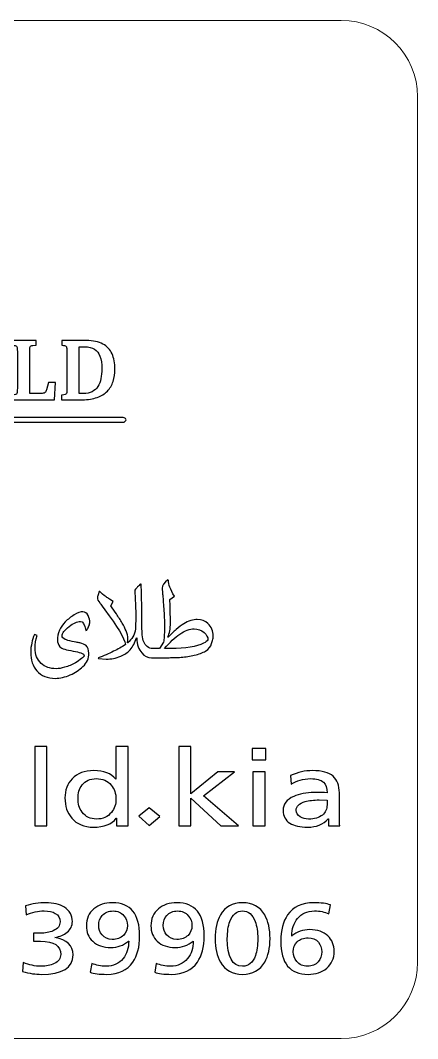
# Model space of a CAD drawing. Header units: millimetres. Extents: x -20.1 to 19.9, y -20.1 to 19.9.
# Drawn here: x 4.31 to 19.91, y -20.13 to 19.87 of the extents above; entities that cross this region are included whole.
import ezdxf

# ---------------------------------------------------------------- set-up
doc = ezdxf.new("R2010")
doc.units = ezdxf.units.MM
doc.header["$MEASUREMENT"] = 0
doc.layers.add('Layer 1', color=7, linetype='Continuous')

msp = doc.modelspace()

# ---------------------------------------------------------------- linework, layer by layer
at = {"layer": 'Layer 1', "color": 250, "lineweight": 18}
msp.add_open_spline([(-17.0908, 19.8714), (-17.0908, 19.8714), (16.9092, 19.8714), (16.9092, 19.8714), (18.5615, 19.8714), (19.9092, 18.5237), (19.9092, 16.8714), (19.9092, 16.8714), (19.9092, -17.1286), (19.9092, -17.1286), (19.9092, -18.7809), (18.5615, -20.1286), (16.9092, -20.1286), (16.9092, -20.1286), (-17.0908, -20.1286), (-17.0908, -20.1286), (-18.7431, -20.1286), (-20.0908, -18.7809), (-20.0908, -17.1286), (-20.0908, -17.1286), (-20.0908, 16.8714), (-20.0908, 16.8714), (-20.0908, 18.5237), (-18.7431, 19.8714), (-17.0908, 19.8714)], degree=3, knots=[0, 0, 0, 0, 0.125, 0.125, 0.125, 0.25, 0.25, 0.25, 0.375, 0.375, 0.375, 0.5, 0.5, 0.5, 0.625, 0.625, 0.625, 0.75, 0.75, 0.75, 0.875, 0.875, 0.875, 1, 1, 1, 1], dxfattribs=at)
at = {"layer": 'Layer 1', "color": 250}
for points, knots in [([(3.981, 4.9697), (3.981, 4.9697), (3.981, 5.1493), (3.981, 5.1493), (3.981, 5.1493), (4.0677, 5.1589), (4.0677, 5.1589), (4.1061, 5.1653), (4.134, 5.1743), (4.1507, 5.1861), (4.168, 5.1977), (4.1786, 5.2208), (4.1831, 5.2551), (4.1873, 5.2894), (4.1892, 5.3417), (4.1892, 5.4122), (4.1892, 5.4122), (4.1892, 6.865), (4.1892, 6.865), (4.1892, 6.959), (4.1818, 7.0199), (4.167, 7.0479), (4.152, 7.0754), (4.1167, 7.0938), (4.0612, 7.1024), (4.0612, 7.1024), (3.9843, 7.112), (3.9843, 7.112), (3.9843, 7.112), (3.9843, 7.2916), (3.9843, 7.2916), (3.9843, 7.2916), (4.93, 7.2916), (4.93, 7.2916), (4.93, 7.2916), (4.93, 7.1152), (4.93, 7.1152), (4.93, 7.1152), (4.7957, 7.1024), (4.7957, 7.1024), (4.7421, 7.0959), (4.7084, 7.0777), (4.6947, 7.0479), (4.6808, 7.018), (4.6737, 6.9559), (4.6737, 6.8619), (4.6737, 6.8619), (4.6737, 5.2134), (4.6737, 5.2134), (4.6737, 5.2134), (5.1227, 5.2134), (5.1227, 5.2134), (5.1869, 5.2134), (5.2354, 5.2247), (5.2687, 5.2471), (5.3017, 5.2696), (5.3255, 5.3087), (5.3406, 5.3641), (5.3406, 5.3641), (5.4078, 5.6464), (5.4078, 5.6464), (5.4078, 5.6464), (5.6869, 5.6464), (5.6869, 5.6464), (5.6869, 5.6464), (5.6484, 4.9697), (5.6484, 4.9697), (5.6484, 4.9697), (3.981, 4.9697), (3.981, 4.9697)], [0, 0, 0, 0, 0.0434783, 0.0434783, 0.0434783, 0.0869565, 0.0869565, 0.0869565, 0.1304348, 0.1304348, 0.1304348, 0.173913, 0.173913, 0.173913, 0.2173913, 0.2173913, 0.2173913, 0.2608696, 0.2608696, 0.2608696, 0.3043478, 0.3043478, 0.3043478, 0.3478261, 0.3478261, 0.3478261, 0.3913043, 0.3913043, 0.3913043, 0.4347826, 0.4347826, 0.4347826, 0.4782609, 0.4782609, 0.4782609, 0.5217391, 0.5217391, 0.5217391, 0.5652174, 0.5652174, 0.5652174, 0.6086957, 0.6086957, 0.6086957, 0.6521739, 0.6521739, 0.6521739, 0.6956522, 0.6956522, 0.6956522, 0.7391304, 0.7391304, 0.7391304, 0.7826087, 0.7826087, 0.7826087, 0.826087, 0.826087, 0.826087, 0.8695652, 0.8695652, 0.8695652, 0.9130435, 0.9130435, 0.9130435, 0.9565217, 0.9565217, 0.9565217, 1, 1, 1, 1]), ([(5.9278, 4.9696), (5.9278, 4.9696), (5.9278, 5.1492), (5.9278, 5.1492), (5.9278, 5.1492), (6.0144, 5.1589), (6.0144, 5.1589), (6.0507, 5.1652), (6.0773, 5.1739), (6.0946, 5.1845), (6.1116, 5.195), (6.1228, 5.2166), (6.1283, 5.2487), (6.1334, 5.2807), (6.1359, 5.3298), (6.1359, 5.3961), (6.1359, 5.3961), (6.1359, 6.865), (6.1359, 6.865), (6.1359, 6.9589), (6.1286, 7.0199), (6.1135, 7.0478), (6.0987, 7.0757), (6.0635, 7.0937), (6.008, 7.1023), (6.008, 7.1023), (5.931, 7.1119), (5.931, 7.1119), (5.931, 7.1119), (5.931, 7.2916), (5.931, 7.2916), (5.931, 7.2916), (6.8931, 7.2916), (6.8931, 7.2916), (7.1626, 7.2916), (7.3797, 7.2467), (7.5457, 7.1569), (7.7116, 7.067), (7.8322, 6.9388), (7.9082, 6.772), (7.9838, 6.6052), (8.0217, 6.4064), (8.0217, 6.1755), (8.0217, 5.9981), (7.9977, 5.8355), (7.9498, 5.688), (7.9015, 5.5405), (7.8264, 5.4135), (7.7237, 5.3064), (7.6208, 5.1996), (7.4884, 5.1169), (7.3257, 5.0579), (7.1635, 4.9991), (6.9666, 4.9696), (6.736, 4.9696), (6.736, 4.9696), (5.9278, 4.9696), (5.9278, 4.9696)], [0, 0, 0, 0, 0.0526316, 0.0526316, 0.0526316, 0.1052632, 0.1052632, 0.1052632, 0.1578947, 0.1578947, 0.1578947, 0.2105263, 0.2105263, 0.2105263, 0.2631579, 0.2631579, 0.2631579, 0.3157895, 0.3157895, 0.3157895, 0.3684211, 0.3684211, 0.3684211, 0.4210526, 0.4210526, 0.4210526, 0.4736842, 0.4736842, 0.4736842, 0.5263158, 0.5263158, 0.5263158, 0.5789474, 0.5789474, 0.5789474, 0.6315789, 0.6315789, 0.6315789, 0.6842105, 0.6842105, 0.6842105, 0.7368421, 0.7368421, 0.7368421, 0.7894737, 0.7894737, 0.7894737, 0.8421053, 0.8421053, 0.8421053, 0.8947368, 0.8947368, 0.8947368, 0.9473684, 0.9473684, 0.9473684, 1, 1, 1, 1]), ([(6.6237, 5.2134), (6.6237, 5.2134), (6.7713, 5.2134), (6.7713, 5.2134), (6.9143, 5.2134), (7.0336, 5.2374), (7.1286, 5.2855), (7.2237, 5.3336), (7.2985, 5.4016), (7.353, 5.4891), (7.4076, 5.5767), (7.4467, 5.6797), (7.4704, 5.797), (7.4938, 5.9148), (7.5057, 6.0418), (7.5057, 6.1787), (7.5057, 6.382), (7.4819, 6.5475), (7.4348, 6.6758), (7.388, 6.804), (7.3152, 6.898), (7.217, 6.958), (7.1186, 7.0179), (6.9903, 7.0478), (6.8318, 7.0478), (6.8318, 7.0478), (6.6237, 7.0478), (6.6237, 7.0478), (6.6237, 7.0478), (6.6237, 5.2134), (6.6237, 5.2134)], [0, 0, 0, 0, 0.1, 0.1, 0.1, 0.2, 0.2, 0.2, 0.3, 0.3, 0.3, 0.4, 0.4, 0.4, 0.5, 0.5, 0.5, 0.6, 0.6, 0.6, 0.7, 0.7, 0.7, 0.8, 0.8, 0.8, 0.9, 0.9, 0.9, 1, 1, 1, 1]), ([(-8.5762, 4.2459), (-8.4408, 4.2603), (-8.327, 4.2834), (-8.2132, 4.2834), (-5.6751, 4.2857), (-3.1373, 4.2857), (-0.5995, 4.2847), (-0.2903, 4.2844), (0.0187, 4.2739), (0.3279, 4.2699), (0.4889, 4.268), (0.6503, 4.2709), (0.8113, 4.2709), (3.2813, 4.2712), (5.7514, 4.2712), (8.2212, 4.2709), (8.276, 4.2709), (8.3337, 4.2767), (8.3847, 4.2623), (8.4175, 4.2533), (8.4649, 4.209), (8.4624, 4.1856), (8.4588, 4.1509), (8.4197, 4.1157), (8.3879, 4.0907), (8.3713, 4.0776), (8.3382, 4.0833), (8.3126, 4.0833), (5.5907, 4.0839), (2.8689, 4.0849), (0.147, 4.0856), (-0.1727, 4.0859), (-0.4921, 4.0859), (-0.8119, 4.0852), (-0.8523, 4.0849), (-0.8927, 4.0798), (-0.9591, 4.0749), (-0.8445, 3.9608), (-0.7708, 3.8469), (-0.7884, 3.7039), (-0.8058, 3.5644), (-0.8705, 3.4534), (-1.0043, 3.4252), (-1.012, 3.3473), (-1.0216, 3.2835), (-1.0232, 3.2197), (-1.0235, 3.1969), (-1.0082, 3.1716), (-0.9943, 3.151), (-0.9411, 3.0718), (-0.8856, 2.9939), (-0.8237, 2.9053), (-0.9043, 2.8659), (-1.0341, 2.923), (-1.0344, 2.7722), (-1.0434, 2.7726), (-1.0523, 2.7726), (-1.0611, 2.7726), (-1.0844, 2.8162), (-1.1079, 2.8599), (-1.1329, 2.906), (-1.182, 2.8986), (-1.2368, 2.8903), (-1.2913, 2.8822), (-1.2993, 2.8919), (-1.3073, 2.9015), (-1.3153, 2.9111), (-1.2708, 2.9766), (-1.232, 3.0474), (-1.1797, 3.1061), (-1.1323, 3.1587), (-1.1002, 3.1985), (-1.1422, 3.2741), (-1.1611, 3.3081), (-1.1413, 3.3639), (-1.1383, 3.4201), (-1.1383, 3.4201), (-1.2454, 3.4201), (-1.2454, 3.4201), (-1.4106, 3.6369), (-1.3987, 3.8492), (-1.1938, 4.0695), (-1.2602, 4.0766), (-1.3015, 4.0849), (-1.3433, 4.0852), (-1.9728, 4.0859), (-2.6027, 4.0856), (-3.2323, 4.0856), (-4.9403, 4.0856), (-6.6481, 4.0862), (-8.3562, 4.0827), (-8.4655, 4.0823), (-8.5088, 4.1446), (-8.5762, 4.2459)], [0, 0, 0, 0, 0.0322581, 0.0322581, 0.0322581, 0.0645161, 0.0645161, 0.0645161, 0.0967742, 0.0967742, 0.0967742, 0.1290323, 0.1290323, 0.1290323, 0.1612903, 0.1612903, 0.1612903, 0.1935484, 0.1935484, 0.1935484, 0.2258065, 0.2258065, 0.2258065, 0.2580645, 0.2580645, 0.2580645, 0.2903226, 0.2903226, 0.2903226, 0.3225806, 0.3225806, 0.3225806, 0.3548387, 0.3548387, 0.3548387, 0.3870968, 0.3870968, 0.3870968, 0.4193548, 0.4193548, 0.4193548, 0.4516129, 0.4516129, 0.4516129, 0.483871, 0.483871, 0.483871, 0.516129, 0.516129, 0.516129, 0.5483871, 0.5483871, 0.5483871, 0.5806452, 0.5806452, 0.5806452, 0.6129032, 0.6129032, 0.6129032, 0.6451613, 0.6451613, 0.6451613, 0.6774194, 0.6774194, 0.6774194, 0.7096774, 0.7096774, 0.7096774, 0.7419355, 0.7419355, 0.7419355, 0.7741935, 0.7741935, 0.7741935, 0.8064516, 0.8064516, 0.8064516, 0.8387097, 0.8387097, 0.8387097, 0.8709677, 0.8709677, 0.8709677, 0.9032258, 0.9032258, 0.9032258, 0.9354839, 0.9354839, 0.9354839, 0.9677419, 0.9677419, 0.9677419, 1, 1, 1, 1]), ([(9.7745, -4.8045), (9.7745, -4.8045), (9.9262, -4.5495), (9.9262, -4.5495), (9.954, -4.4392), (9.9678, -4.2532), (9.9678, -3.9919), (9.9678, -3.9004), (9.9663, -3.795), (9.9624, -3.6753), (9.9586, -3.5669), (9.9531, -3.4499), (9.9454, -3.3248), (9.9303, -3.0929), (9.9147, -2.8867), (9.8979, -2.7051), (9.8922, -2.6529), (9.8883, -2.6071), (9.8867, -2.5679), (9.8828, -2.5156), (9.8809, -2.4701), (9.8809, -2.4306), (9.8809, -2.3258), (9.954, -2.2187), (10.0997, -2.1083), (10.0997, -2.1083), (10.1192, -2.1279), (10.1192, -2.1279), (10.1192, -2.2851), (10.1987, -2.4893), (10.3575, -2.7417), (10.3575, -2.7417), (10.1754, -2.8848), (10.1754, -2.8848), (10.1754, -2.8848), (10.1866, -3.1118), (10.1866, -3.1118), (10.1866, -3.1118), (10.1924, -3.3389), (10.1924, -3.3389), (10.1978, -3.5015), (10.2007, -3.6525), (10.2007, -3.793), (10.2007, -3.9107), (10.1924, -4.0162), (10.1754, -4.1095), (10.1584, -4.1936), (10.1343, -4.2751), (10.1022, -4.3536), (10.1022, -4.3536), (10.1137, -4.3536), (10.1137, -4.3536), (10.2218, -4.2432), (10.3277, -4.1439), (10.4307, -4.0563), (10.5409, -3.9611), (10.6407, -3.8853), (10.7302, -3.8292), (10.9097, -3.717), (11.0855, -3.6611), (11.2574, -3.6611), (11.4255, -3.6611), (11.5647, -3.7134), (11.675, -3.8181), (11.8151, -3.9489), (11.885, -4.1143), (11.885, -4.3141), (11.885, -4.3385), (11.8783, -4.3815), (11.8655, -4.4431), (11.8523, -4.4953), (11.8376, -4.5515), (11.8206, -4.6111), (11.7869, -4.7253), (11.7057, -4.8225), (11.5768, -4.903), (11.4665, -4.9716), (11.3206, -5.0271), (11.1397, -5.0681), (11.0611, -5.0867), (10.9761, -5.1028), (10.8845, -5.1159), (10.8023, -5.1291), (10.7154, -5.1393), (10.6237, -5.1464), (10.5432, -5.1521), (10.4595, -5.157), (10.3717, -5.1605), (10.2988, -5.1624), (10.2237, -5.1634), (10.1475, -5.1634), (10.1475, -5.1634), (9.5167, -5.1634), (9.5167, -5.1634), (9.5167, -5.1634), (9.5166, -5.1634), (9.5166, -5.1634), (9.5166, -5.1634), (9.5135, -5.1634), (9.5135, -5.1634), (9.5135, -5.1634), (9.4633, -5.1634), (9.4633, -5.1634), (9.3142, -5.1634), (9.1849, -5.1018), (9.0766, -4.9783), (9.0169, -4.9113), (8.9701, -4.8308), (8.9367, -4.7375), (8.9008, -4.6349), (8.8835, -4.5188), (8.8835, -4.3899), (8.8835, -4.3899), (8.8636, -4.387), (8.8636, -4.387), (8.8132, -4.574), (8.7298, -4.7301), (8.6141, -4.8551), (8.5207, -4.9581), (8.4002, -5.0428), (8.2527, -5.1101), (8.0599, -5.1851), (7.8697, -5.2224), (7.6808, -5.2224), (7.6808, -5.2224), (7.3755, -5.1941), (7.3755, -5.1941), (7.3755, -5.1941), (7.3639, -5.1746), (7.3639, -5.1746), (7.5827, -5.0921), (7.7835, -5.0056), (7.9666, -4.9139), (8.1368, -4.8299), (8.2917, -4.7423), (8.4322, -4.6506), (8.387, -4.3908), (8.1179, -3.9338), (7.6247, -3.2799), (7.6247, -3.2799), (7.5182, -3.1397), (7.5182, -3.1397), (7.4772, -3.0855), (7.4461, -3.0435), (7.4258, -3.0137), (7.3639, -2.9258), (7.3332, -2.8613), (7.3332, -2.8203), (7.3332, -2.7905), (7.3415, -2.7484), (7.3585, -2.694), (7.3585, -2.694), (7.4088, -2.5624), (7.4088, -2.5624), (7.4088, -2.5624), (7.423, -2.5624), (7.423, -2.5624), (7.4884, -2.6298), (7.5715, -2.6997), (7.6722, -2.7725), (7.7136, -2.8027), (7.7604, -2.8341), (7.8127, -2.8678), (7.8127, -2.8678), (7.9525, -2.9604), (7.9525, -2.9604), (7.9525, -2.9604), (7.8576, -3.126), (7.8576, -3.126), (7.9416, -3.2417), (8.0163, -3.3481), (8.0817, -3.4453), (8.1603, -3.565), (8.2347, -3.6846), (8.3059, -3.8039), (8.3732, -3.9197), (8.4246, -4.023), (8.4598, -4.1124), (8.5047, -4.2243), (8.5272, -4.3215), (8.5272, -4.404), (8.5272, -4.43), (8.5262, -4.4591), (8.5246, -4.4909), (8.5246, -4.4909), (8.5159, -4.5807), (8.5159, -4.5807), (8.5159, -4.5807), (8.5246, -4.5832), (8.5246, -4.5832), (8.6047, -4.5066), (8.6721, -4.4261), (8.7263, -4.3423), (8.7786, -4.26), (8.8113, -4.1544), (8.8245, -4.0255), (8.8302, -3.9678), (8.8337, -3.8908), (8.8354, -3.7959), (8.8373, -3.7561), (8.8383, -3.7087), (8.8383, -3.6525), (8.8383, -3.6525), (8.8383, -3.4845), (8.8383, -3.4845), (8.8383, -3.4098), (8.8373, -3.3292), (8.8354, -3.2436), (8.8337, -3.1705), (8.8302, -3.0891), (8.8245, -2.9996), (8.8245, -2.9643), (8.8226, -2.923), (8.819, -2.8761), (8.819, -2.8761), (8.802, -2.5092), (8.802, -2.5092), (8.8469, -2.4531), (8.8835, -2.4101), (8.9114, -2.38), (8.9505, -2.3392), (8.9909, -2.3027), (9.0319, -2.271), (9.0319, -2.271), (9.0541, -2.2792), (9.0541, -2.2792), (9.0634, -2.5708), (9.0701, -2.8447), (9.074, -3.1006), (9.0795, -3.3882), (9.0823, -3.6621), (9.0823, -3.9216), (9.0823, -3.9947), (9.0833, -4.0544), (9.0852, -4.1012), (9.0871, -4.1628), (9.0897, -4.218), (9.0936, -4.2663), (9.1047, -4.3805), (9.1253, -4.4739), (9.1551, -4.5467), (9.1849, -4.6179), (9.2298, -4.6779), (9.2895, -4.7262), (9.3533, -4.7785), (9.4217, -4.8045), (9.4944, -4.8045), (9.4944, -4.8045), (9.5136, -4.8045), (9.5136, -4.8045), (9.5136, -4.8045), (9.5166, -4.8045), (9.5166, -4.8045), (9.5166, -4.8045), (9.5167, -4.8045), (9.5167, -4.8045), (9.5167, -4.8045), (9.7745, -4.8045), (9.7745, -4.8045)], [0, 0, 0, 0, 0.0116279, 0.0116279, 0.0116279, 0.0232558, 0.0232558, 0.0232558, 0.0348837, 0.0348837, 0.0348837, 0.0465116, 0.0465116, 0.0465116, 0.0581395, 0.0581395, 0.0581395, 0.0697674, 0.0697674, 0.0697674, 0.0813953, 0.0813953, 0.0813953, 0.0930233, 0.0930233, 0.0930233, 0.1046512, 0.1046512, 0.1046512, 0.1162791, 0.1162791, 0.1162791, 0.127907, 0.127907, 0.127907, 0.1395349, 0.1395349, 0.1395349, 0.1511628, 0.1511628, 0.1511628, 0.1627907, 0.1627907, 0.1627907, 0.1744186, 0.1744186, 0.1744186, 0.1860465, 0.1860465, 0.1860465, 0.1976744, 0.1976744, 0.1976744, 0.2093023, 0.2093023, 0.2093023, 0.2209302, 0.2209302, 0.2209302, 0.2325581, 0.2325581, 0.2325581, 0.244186, 0.244186, 0.244186, 0.255814, 0.255814, 0.255814, 0.2674419, 0.2674419, 0.2674419, 0.2790698, 0.2790698, 0.2790698, 0.2906977, 0.2906977, 0.2906977, 0.3023256, 0.3023256, 0.3023256, 0.3139535, 0.3139535, 0.3139535, 0.3255814, 0.3255814, 0.3255814, 0.3372093, 0.3372093, 0.3372093, 0.3488372, 0.3488372, 0.3488372, 0.3604651, 0.3604651, 0.3604651, 0.372093, 0.372093, 0.372093, 0.3837209, 0.3837209, 0.3837209, 0.3953488, 0.3953488, 0.3953488, 0.4069767, 0.4069767, 0.4069767, 0.4186047, 0.4186047, 0.4186047, 0.4302326, 0.4302326, 0.4302326, 0.4418605, 0.4418605, 0.4418605, 0.4534884, 0.4534884, 0.4534884, 0.4651163, 0.4651163, 0.4651163, 0.4767442, 0.4767442, 0.4767442, 0.4883721, 0.4883721, 0.4883721, 0.5, 0.5, 0.5, 0.5116279, 0.5116279, 0.5116279, 0.5232558, 0.5232558, 0.5232558, 0.5348837, 0.5348837, 0.5348837, 0.5465116, 0.5465116, 0.5465116, 0.5581395, 0.5581395, 0.5581395, 0.5697674, 0.5697674, 0.5697674, 0.5813953, 0.5813953, 0.5813953, 0.5930233, 0.5930233, 0.5930233, 0.6046512, 0.6046512, 0.6046512, 0.6162791, 0.6162791, 0.6162791, 0.627907, 0.627907, 0.627907, 0.6395349, 0.6395349, 0.6395349, 0.6511628, 0.6511628, 0.6511628, 0.6627907, 0.6627907, 0.6627907, 0.6744186, 0.6744186, 0.6744186, 0.6860465, 0.6860465, 0.6860465, 0.6976744, 0.6976744, 0.6976744, 0.7093023, 0.7093023, 0.7093023, 0.7209302, 0.7209302, 0.7209302, 0.7325581, 0.7325581, 0.7325581, 0.744186, 0.744186, 0.744186, 0.755814, 0.755814, 0.755814, 0.7674419, 0.7674419, 0.7674419, 0.7790698, 0.7790698, 0.7790698, 0.7906977, 0.7906977, 0.7906977, 0.8023256, 0.8023256, 0.8023256, 0.8139535, 0.8139535, 0.8139535, 0.8255814, 0.8255814, 0.8255814, 0.8372093, 0.8372093, 0.8372093, 0.8488372, 0.8488372, 0.8488372, 0.8604651, 0.8604651, 0.8604651, 0.872093, 0.872093, 0.872093, 0.8837209, 0.8837209, 0.8837209, 0.8953488, 0.8953488, 0.8953488, 0.9069767, 0.9069767, 0.9069767, 0.9186047, 0.9186047, 0.9186047, 0.9302326, 0.9302326, 0.9302326, 0.9418605, 0.9418605, 0.9418605, 0.9534884, 0.9534884, 0.9534884, 0.9651163, 0.9651163, 0.9651163, 0.9767442, 0.9767442, 0.9767442, 0.9883721, 0.9883721, 0.9883721, 1, 1, 1, 1]), ([(6.8818, -4.0898), (6.8296, -3.8563), (6.7587, -3.7396), (6.6688, -3.7396), (6.5403, -3.7396), (6.3915, -3.806), (6.2231, -3.9384), (6.0399, -4.0828), (5.9486, -4.2031), (5.9486, -4.3002), (5.9486, -4.3563), (5.988, -4.4038), (6.0663, -4.4432), (6.1224, -4.4708), (6.2128, -4.4974), (6.3382, -4.5218), (6.3382, -4.5218), (6.495, -4.5551), (6.495, -4.5551), (6.5586, -4.5664), (6.6089, -4.577), (6.6467, -4.586), (6.7567, -4.6141), (6.8324, -4.6446), (6.8738, -4.6786), (6.9556, -4.755), (6.9967, -4.8599), (6.9967, -4.9923), (6.9967, -5.1905), (6.9203, -5.3633), (6.767, -5.5111), (6.6249, -5.6436), (6.4578, -5.753), (6.2654, -5.839), (6.0615, -5.9303), (5.8684, -5.9762), (5.6853, -5.9762), (5.3694, -5.9762), (5.1263, -5.8781), (4.9563, -5.6821), (4.7957, -5.499), (4.7151, -5.254), (4.7151, -4.9477), (4.7151, -4.8223), (4.7292, -4.6998), (4.7575, -4.5805), (4.7796, -4.4737), (4.8155, -4.3653), (4.8639, -4.2553), (4.8639, -4.2553), (4.9733, -4.2919), (4.9733, -4.2919), (4.9152, -4.4676), (4.886, -4.6309), (4.886, -4.7822), (4.886, -5.0381), (4.9656, -5.2401), (5.1247, -5.3877), (5.2737, -5.5275), (5.4694, -5.5978), (5.7106, -5.5978), (5.8075, -5.5978), (5.9197, -5.5791), (6.0467, -5.5417), (6.1961, -5.5006), (6.3363, -5.4419), (6.4671, -5.3652), (6.5586, -5.3091), (6.639, -5.254), (6.7083, -5.1998), (6.7417, -5.1738), (6.7679, -5.1513), (6.7866, -5.1328), (6.8055, -5.1103), (6.8147, -5.0942), (6.8147, -5.085), (6.8147, -5.0455), (6.7706, -5.0092), (6.683, -4.9756), (6.6063, -4.9458), (6.5044, -4.9214), (6.3777, -4.9028), (6.2468, -4.8842), (6.1394, -4.8605), (6.055, -4.8326), (5.9637, -4.8047), (5.8998, -4.771), (5.8646, -4.7319), (5.7953, -4.6552), (5.7609, -4.5712), (5.7609, -4.4795), (5.7609, -4.3431), (5.7888, -4.2123), (5.8449, -4.087), (5.8972, -3.9734), (5.9729, -3.8641), (6.072, -3.7591), (6.1766, -3.6527), (6.2924, -3.5613), (6.4197, -3.4843), (6.5576, -3.4022), (6.6737, -3.3611), (6.767, -3.3611), (6.8548, -3.3611), (6.9232, -3.4109), (6.9717, -3.5097), (7.0165, -3.6049), (7.0389, -3.6931), (7.0389, -3.7732), (7.0389, -3.8031), (7.0258, -3.8509), (6.9995, -3.916), (6.9812, -3.9612), (6.9556, -4.0171), (6.9241, -4.0841), (6.9241, -4.0841), (6.8818, -4.0898), (6.8818, -4.0898)], [0, 0, 0, 0, 0.025641, 0.025641, 0.025641, 0.0512821, 0.0512821, 0.0512821, 0.0769231, 0.0769231, 0.0769231, 0.1025641, 0.1025641, 0.1025641, 0.1282051, 0.1282051, 0.1282051, 0.1538462, 0.1538462, 0.1538462, 0.1794872, 0.1794872, 0.1794872, 0.2051282, 0.2051282, 0.2051282, 0.2307692, 0.2307692, 0.2307692, 0.2564103, 0.2564103, 0.2564103, 0.2820513, 0.2820513, 0.2820513, 0.3076923, 0.3076923, 0.3076923, 0.3333333, 0.3333333, 0.3333333, 0.3589744, 0.3589744, 0.3589744, 0.3846154, 0.3846154, 0.3846154, 0.4102564, 0.4102564, 0.4102564, 0.4358974, 0.4358974, 0.4358974, 0.4615385, 0.4615385, 0.4615385, 0.4871795, 0.4871795, 0.4871795, 0.5128205, 0.5128205, 0.5128205, 0.5384615, 0.5384615, 0.5384615, 0.5641026, 0.5641026, 0.5641026, 0.5897436, 0.5897436, 0.5897436, 0.6153846, 0.6153846, 0.6153846, 0.6410256, 0.6410256, 0.6410256, 0.6666667, 0.6666667, 0.6666667, 0.6923077, 0.6923077, 0.6923077, 0.7179487, 0.7179487, 0.7179487, 0.7435897, 0.7435897, 0.7435897, 0.7692308, 0.7692308, 0.7692308, 0.7948718, 0.7948718, 0.7948718, 0.8205128, 0.8205128, 0.8205128, 0.8461538, 0.8461538, 0.8461538, 0.8717949, 0.8717949, 0.8717949, 0.8974359, 0.8974359, 0.8974359, 0.9230769, 0.9230769, 0.9230769, 0.9487179, 0.9487179, 0.9487179, 0.974359, 0.974359, 0.974359, 1, 1, 1, 1]), ([(10.2145, -4.8045), (10.7956, -4.8045), (11.2263, -4.7346), (11.5066, -4.5944), (11.5836, -4.5572), (11.6394, -4.5142), (11.675, -4.4655), (11.673, -4.361), (11.6217, -4.2635), (11.5207, -4.174), (11.4104, -4.0807), (11.2825, -4.0339), (11.1368, -4.0339), (10.9611, -4.0339), (10.7712, -4.1028), (10.5679, -4.2413), (10.3771, -4.3702), (10.1773, -4.5579), (9.9678, -4.8045), (9.9678, -4.8045), (10.2145, -4.8045), (10.2145, -4.8045)], [0, 0, 0, 0, 0.1428571, 0.1428571, 0.1428571, 0.2857143, 0.2857143, 0.2857143, 0.4285714, 0.4285714, 0.4285714, 0.5714286, 0.5714286, 0.5714286, 0.7142857, 0.7142857, 0.7142857, 0.8571429, 0.8571429, 0.8571429, 1, 1, 1, 1]), ([(4.872, -8.6506), (4.872, -8.6506), (5.3527, -8.6506), (5.3527, -8.6506), (5.3527, -8.6506), (5.3527, -11.7721), (5.3527, -11.7721), (5.3527, -11.7721), (4.872, -11.7721), (4.872, -11.7721), (4.872, -11.7721), (4.872, -8.6506), (4.872, -8.6506)], [0, 0, 0, 0, 0.25, 0.25, 0.25, 0.5, 0.5, 0.5, 0.75, 0.75, 0.75, 1, 1, 1, 1]), ([(8.0828, -11.4733), (8.0828, -11.4733), (8.0735, -11.4733), (8.0735, -11.4733), (7.8885, -11.7055), (7.5915, -11.822), (7.1826, -11.822), (6.8125, -11.822), (6.5264, -11.7023), (6.324, -11.4628), (6.1477, -11.255), (6.0595, -10.9911), (6.0595, -10.6712), (6.0595, -10.3672), (6.1531, -10.1174), (6.3404, -9.9218), (6.5444, -9.7066), (6.8276, -9.5991), (7.189, -9.5991), (7.587, -9.5991), (7.8753, -9.713), (8.0539, -9.9401), (8.0539, -9.9401), (8.0638, -9.9401), (8.0638, -9.9401), (8.0638, -9.9401), (8.0638, -8.6505), (8.0638, -8.6505), (8.0638, -8.6505), (8.5447, -8.6505), (8.5447, -8.6505), (8.5447, -8.6505), (8.5447, -11.772), (8.5447, -11.772), (8.5447, -11.772), (8.0828, -11.772), (8.0828, -11.772), (8.0828, -11.772), (8.0828, -11.4733), (8.0828, -11.4733)], [0, 0, 0, 0, 0.0769231, 0.0769231, 0.0769231, 0.1538462, 0.1538462, 0.1538462, 0.2307692, 0.2307692, 0.2307692, 0.3076923, 0.3076923, 0.3076923, 0.3846154, 0.3846154, 0.3846154, 0.4615385, 0.4615385, 0.4615385, 0.5384615, 0.5384615, 0.5384615, 0.6153846, 0.6153846, 0.6153846, 0.6923077, 0.6923077, 0.6923077, 0.7692308, 0.7692308, 0.7692308, 0.8461538, 0.8461538, 0.8461538, 0.9230769, 0.9230769, 0.9230769, 1, 1, 1, 1]), ([(10.5264, -8.6505), (10.5264, -8.6505), (11.0072, -8.6505), (11.0072, -8.6505), (11.0072, -8.6505), (11.0072, -10.5087), (11.0072, -10.5087), (11.0072, -10.5087), (12.0594, -9.6489), (12.0594, -9.6489), (12.0594, -9.6489), (12.7143, -9.6489), (12.7143, -9.6489), (12.7143, -9.6489), (11.501, -10.5901), (11.501, -10.5901), (11.501, -10.5901), (12.8695, -11.772), (12.8695, -11.772), (12.8695, -11.772), (12.1758, -11.772), (12.1758, -11.772), (12.1758, -11.772), (11.0072, -10.6819), (11.0072, -10.6819), (11.0072, -10.6819), (11.0072, -11.772), (11.0072, -11.772), (11.0072, -11.772), (10.5264, -11.772), (10.5264, -11.772), (10.5264, -11.772), (10.5264, -8.6505), (10.5264, -8.6505)], [0, 0, 0, 0, 0.0909091, 0.0909091, 0.0909091, 0.1818182, 0.1818182, 0.1818182, 0.2727273, 0.2727273, 0.2727273, 0.3636364, 0.3636364, 0.3636364, 0.4545455, 0.4545455, 0.4545455, 0.5454545, 0.5454545, 0.5454545, 0.6363636, 0.6363636, 0.6363636, 0.7272727, 0.7272727, 0.7272727, 0.8181818, 0.8181818, 0.8181818, 0.9090909, 0.9090909, 0.9090909, 1, 1, 1, 1]), ([(13.9506, -9.1746), (13.9506, -9.1746), (13.405, -9.1746), (13.405, -9.1746), (13.405, -9.1746), (13.405, -8.7343), (13.405, -8.7343), (13.405, -8.7343), (13.9506, -8.7343), (13.9506, -8.7343), (13.9506, -8.7343), (13.9506, -9.1746), (13.9506, -9.1746)], [0, 0, 0, 0, 0.25, 0.25, 0.25, 0.5, 0.5, 0.5, 0.75, 0.75, 0.75, 1, 1, 1, 1]), ([(14.9217, -9.7983), (15.2014, -9.6656), (15.4887, -9.5991), (15.7835, -9.5991), (16.1513, -9.5991), (16.4204, -9.6732), (16.5904, -9.8221), (16.7539, -9.9638), (16.8357, -10.1819), (16.8357, -10.4772), (16.8357, -10.4772), (16.8357, -11.3551), (16.8357, -11.3551), (16.8357, -11.5494), (16.8421, -11.6882), (16.8549, -11.772), (16.8549, -11.772), (16.403, -11.772), (16.403, -11.772), (16.403, -11.772), (16.403, -11.4968), (16.403, -11.4968), (16.403, -11.4968), (16.3935, -11.4968), (16.3935, -11.4968), (16.202, -11.7136), (15.9319, -11.822), (15.5833, -11.822), (15.2889, -11.822), (15.0584, -11.7694), (14.8928, -11.6645), (14.7142, -11.551), (14.6247, -11.3832), (14.6247, -11.1613), (14.6247, -10.9201), (14.7649, -10.7367), (15.0446, -10.611), (15.2681, -10.5116), (15.5339, -10.4616), (15.8415, -10.4616), (16.0567, -10.4616), (16.2267, -10.4641), (16.3515, -10.4696), (16.3515, -10.2791), (16.3043, -10.1409), (16.2097, -10.0552), (16.1083, -9.9629), (15.9406, -9.9163), (15.7058, -9.9163), (15.4111, -9.9163), (15.1584, -9.9882), (14.9477, -10.1312), (14.9477, -10.1312), (14.9217, -9.7983), (14.9217, -9.7983)], [0, 0, 0, 0, 0.0555556, 0.0555556, 0.0555556, 0.1111111, 0.1111111, 0.1111111, 0.1666667, 0.1666667, 0.1666667, 0.2222222, 0.2222222, 0.2222222, 0.2777778, 0.2777778, 0.2777778, 0.3333333, 0.3333333, 0.3333333, 0.3888889, 0.3888889, 0.3888889, 0.4444444, 0.4444444, 0.4444444, 0.5, 0.5, 0.5, 0.5555556, 0.5555556, 0.5555556, 0.6111111, 0.6111111, 0.6111111, 0.6666667, 0.6666667, 0.6666667, 0.7222222, 0.7222222, 0.7222222, 0.7777778, 0.7777778, 0.7777778, 0.8333333, 0.8333333, 0.8333333, 0.8888889, 0.8888889, 0.8888889, 0.9444444, 0.9444444, 0.9444444, 1, 1, 1, 1]), ([(6.7371, -11.2296), (6.8727, -11.4128), (7.0587, -11.5044), (7.2955, -11.5044), (7.5453, -11.5044), (7.7409, -11.4172), (7.883, -11.2428), (8.0033, -11.094), (8.0638, -10.9185), (8.0638, -10.7155), (8.0638, -10.4993), (8, -10.3156), (7.8734, -10.1655), (7.7313, -9.9994), (7.5363, -9.9163), (7.289, -9.9163), (7.0459, -9.9163), (6.8599, -9.9984), (6.7307, -10.163), (6.6187, -10.306), (6.5662, -10.4862), (6.5726, -10.7027), (6.5662, -10.8983), (6.621, -11.0741), (6.7371, -11.2296)], [0, 0, 0, 0, 0.125, 0.125, 0.125, 0.25, 0.25, 0.25, 0.375, 0.375, 0.375, 0.5, 0.5, 0.5, 0.625, 0.625, 0.625, 0.75, 0.75, 0.75, 0.875, 0.875, 0.875, 1, 1, 1, 1]), ([(13.4375, -9.649), (13.4375, -9.649), (13.9182, -9.649), (13.9182, -9.649), (13.9182, -9.649), (13.9182, -11.7721), (13.9182, -11.7721), (13.9182, -11.7721), (13.4375, -11.7721), (13.4375, -11.7721), (13.4375, -11.7721), (13.4375, -9.649), (13.4375, -9.649)], [0, 0, 0, 0, 0.25, 0.25, 0.25, 0.5, 0.5, 0.5, 0.75, 0.75, 0.75, 1, 1, 1, 1]), ([(16.3515, -10.7604), (16.3515, -10.7604), (16.0448, -10.7528), (16.0448, -10.7528), (15.8274, -10.7528), (15.6437, -10.7733), (15.4929, -10.8153), (15.2562, -10.8836), (15.1382, -10.9988), (15.1382, -11.1613), (15.1382, -11.2662), (15.1917, -11.3519), (15.2995, -11.4182), (15.3941, -11.4756), (15.5028, -11.5045), (15.6254, -11.5045), (15.8557, -11.5045), (16.0365, -11.4512), (16.1677, -11.3448), (16.2905, -11.2434), (16.3515, -11.1107), (16.3515, -10.9465), (16.3515, -10.9465), (16.3515, -10.7604), (16.3515, -10.7604)], [0, 0, 0, 0, 0.125, 0.125, 0.125, 0.25, 0.25, 0.25, 0.375, 0.375, 0.375, 0.5, 0.5, 0.5, 0.625, 0.625, 0.625, 0.75, 0.75, 0.75, 0.875, 0.875, 0.875, 1, 1, 1, 1]), ([(8.9545, -11.3869), (8.9545, -11.3869), (9.3707, -11.0594), (9.3707, -11.0594), (9.3707, -11.0594), (9.7838, -11.4077), (9.7838, -11.4077), (9.7838, -11.4077), (9.3707, -11.7537), (9.3707, -11.7537), (9.3707, -11.7537), (8.9545, -11.3869), (8.9545, -11.3869)], [0, 0, 0, 0, 0.25, 0.25, 0.25, 0.5, 0.5, 0.5, 0.75, 0.75, 0.75, 1, 1, 1, 1]), ([(4.822, -15.9851), (4.822, -15.9851), (5.0805, -15.9851), (5.0805, -15.9851), (5.2828, -15.9851), (5.4554, -15.954), (5.5971, -15.8921), (5.777, -15.8119), (5.8668, -15.6942), (5.8668, -15.5387), (5.8668, -15.3934), (5.8047, -15.2834), (5.6802, -15.2081), (5.5692, -15.1442), (5.423, -15.1121), (5.2411, -15.1121), (5.0035, -15.1121), (4.7684, -15.1615), (4.5347, -15.2593), (4.5347, -15.2593), (4.5089, -14.9111), (4.5089, -14.9111), (4.7732, -14.8311), (5.0391, -14.7911), (5.3072, -14.7911), (5.6074, -14.7911), (5.8515, -14.8508), (6.039, -14.9701), (6.2456, -15.1009), (6.3492, -15.2879), (6.3492, -15.5316), (6.3492, -15.6951), (6.2812, -15.8337), (6.1452, -15.9485), (6.0188, -16.0531), (5.8591, -16.1208), (5.6661, -16.1519), (5.6661, -16.1519), (5.6661, -16.1592), (5.6661, -16.1592), (6.1404, -16.2411), (6.378, -16.4655), (6.378, -16.8337), (6.378, -17.3465), (5.9596, -17.6034), (5.1231, -17.6034), (4.9108, -17.6034), (4.668, -17.5681), (4.3941, -17.4979), (4.3941, -17.4979), (4.423, -17.1374), (4.423, -17.1374), (4.6527, -17.2352), (4.8838, -17.2846), (5.1177, -17.2846), (5.3226, -17.2846), (5.4948, -17.25), (5.6343, -17.1813), (5.8066, -17.0999), (5.8928, -16.98), (5.8928, -16.8211), (5.8928, -16.4761), (5.6286, -16.3039), (5.1004, -16.3039), (5.1004, -16.3039), (4.822, -16.3039), (4.822, -16.3039), (4.822, -16.3039), (4.822, -15.9851), (4.822, -15.9851)], [0, 0, 0, 0, 0.0434783, 0.0434783, 0.0434783, 0.0869565, 0.0869565, 0.0869565, 0.1304348, 0.1304348, 0.1304348, 0.173913, 0.173913, 0.173913, 0.2173913, 0.2173913, 0.2173913, 0.2608696, 0.2608696, 0.2608696, 0.3043478, 0.3043478, 0.3043478, 0.3478261, 0.3478261, 0.3478261, 0.3913043, 0.3913043, 0.3913043, 0.4347826, 0.4347826, 0.4347826, 0.4782609, 0.4782609, 0.4782609, 0.5217391, 0.5217391, 0.5217391, 0.5652174, 0.5652174, 0.5652174, 0.6086957, 0.6086957, 0.6086957, 0.6521739, 0.6521739, 0.6521739, 0.6956522, 0.6956522, 0.6956522, 0.7391304, 0.7391304, 0.7391304, 0.7826087, 0.7826087, 0.7826087, 0.826087, 0.826087, 0.826087, 0.8695652, 0.8695652, 0.8695652, 0.9130435, 0.9130435, 0.9130435, 0.9565217, 0.9565217, 0.9565217, 1, 1, 1, 1]), ([(7.1097, -17.1718), (7.2803, -17.2471), (7.4686, -17.2846), (7.6751, -17.2846), (7.9567, -17.2846), (8.1786, -17.1849), (8.3412, -16.9854), (8.4865, -16.8042), (8.5612, -16.5736), (8.5654, -16.294), (8.5654, -16.294), (8.5564, -16.2988), (8.5564, -16.2988), (8.3557, -16.4655), (8.1231, -16.5492), (7.8588, -16.5492), (7.5606, -16.5492), (7.3239, -16.4675), (7.1497, -16.3039), (6.9837, -16.1471), (6.9003, -15.9425), (6.9003, -15.6911), (6.9003, -15.4165), (6.9987, -15.1965), (7.1959, -15.0313), (7.3836, -14.871), (7.6254, -14.7911), (7.9224, -14.7911), (8.6359, -14.7911), (8.9928, -15.2261), (8.9928, -16.0954), (8.9928, -16.5255), (8.9037, -16.8687), (8.726, -17.1252), (8.5077, -17.4441), (8.167, -17.6034), (7.7039, -17.6034), (7.4131, -17.6034), (7.195, -17.5745), (7.0494, -17.5175), (7.0494, -17.5175), (7.1097, -17.1718), (7.1097, -17.1718)], [0, 0, 0, 0, 0.0714286, 0.0714286, 0.0714286, 0.1428571, 0.1428571, 0.1428571, 0.2142857, 0.2142857, 0.2142857, 0.2857143, 0.2857143, 0.2857143, 0.3571429, 0.3571429, 0.3571429, 0.4285714, 0.4285714, 0.4285714, 0.5, 0.5, 0.5, 0.5714286, 0.5714286, 0.5714286, 0.6428571, 0.6428571, 0.6428571, 0.7142857, 0.7142857, 0.7142857, 0.7857143, 0.7857143, 0.7857143, 0.8571429, 0.8571429, 0.8571429, 0.9285714, 0.9285714, 0.9285714, 1, 1, 1, 1]), ([(9.6443, -17.1718), (9.8149, -17.2471), (10.0032, -17.2846), (10.2097, -17.2846), (10.4913, -17.2846), (10.7132, -17.1849), (10.8758, -16.9854), (11.0211, -16.8042), (11.0958, -16.5736), (11.1, -16.294), (11.1, -16.294), (11.091, -16.2988), (11.091, -16.2988), (10.8903, -16.4655), (10.6577, -16.5492), (10.3935, -16.5492), (10.0952, -16.5492), (9.8586, -16.4675), (9.6844, -16.3039), (9.5183, -16.1471), (9.4349, -15.9425), (9.4349, -15.6911), (9.4349, -15.4165), (9.5334, -15.1965), (9.7306, -15.0313), (9.9182, -14.871), (10.16, -14.7911), (10.457, -14.7911), (11.1706, -14.7911), (11.5275, -15.2261), (11.5275, -16.0954), (11.5275, -16.5255), (11.4384, -16.8687), (11.2607, -17.1252), (11.0423, -17.4441), (10.7017, -17.6034), (10.2386, -17.6034), (9.9477, -17.6034), (9.7297, -17.5745), (9.584, -17.5175), (9.584, -17.5175), (9.6443, -17.1718), (9.6443, -17.1718)], [0, 0, 0, 0, 0.0714286, 0.0714286, 0.0714286, 0.1428571, 0.1428571, 0.1428571, 0.2142857, 0.2142857, 0.2142857, 0.2857143, 0.2857143, 0.2857143, 0.3571429, 0.3571429, 0.3571429, 0.4285714, 0.4285714, 0.4285714, 0.5, 0.5, 0.5, 0.5714286, 0.5714286, 0.5714286, 0.6428571, 0.6428571, 0.6428571, 0.7142857, 0.7142857, 0.7142857, 0.7857143, 0.7857143, 0.7857143, 0.8571429, 0.8571429, 0.8571429, 0.9285714, 0.9285714, 0.9285714, 1, 1, 1, 1]), ([(12.1618, -15.2718), (12.3472, -14.9514), (12.6375, -14.7913), (13.0317, -14.7913), (13.4277, -14.7913), (13.7186, -14.9514), (13.9043, -15.2718), (14.0437, -15.5136), (14.1137, -15.8215), (14.1137, -16.1957), (14.1137, -16.572), (14.0437, -16.8808), (13.9043, -17.1226), (13.7186, -17.443), (13.4277, -17.6033), (13.0317, -17.6033), (12.6375, -17.6033), (12.3472, -17.443), (12.1618, -17.1226), (12.0224, -16.8808), (11.9525, -16.572), (11.9525, -16.1957), (11.9525, -15.8215), (12.0224, -15.5136), (12.1618, -15.2718)], [0, 0, 0, 0, 0.125, 0.125, 0.125, 0.25, 0.25, 0.25, 0.375, 0.375, 0.375, 0.5, 0.5, 0.5, 0.625, 0.625, 0.625, 0.75, 0.75, 0.75, 0.875, 0.875, 0.875, 1, 1, 1, 1]), ([(16.4188, -15.2225), (16.2582, -15.1491), (16.0697, -15.1122), (15.8531, -15.1122), (15.5719, -15.1122), (15.3509, -15.2122), (15.1902, -15.4114), (15.0449, -15.5911), (14.9702, -15.821), (14.9661, -16.1003), (14.9661, -16.1003), (14.975, -16.0955), (14.975, -16.0955), (15.17, -15.9303), (15.4026, -15.8479), (15.6726, -15.8479), (15.9727, -15.8479), (16.2101, -15.9297), (16.3842, -16.0932), (16.5487, -16.2481), (16.6312, -16.4518), (16.6312, -16.7035), (16.6312, -16.9781), (16.5337, -17.1981), (16.3384, -17.3632), (16.1488, -17.5232), (15.9057, -17.6034), (15.6091, -17.6034), (14.8936, -17.6034), (14.536, -17.1686), (14.536, -16.2988), (14.536, -15.8707), (14.6248, -15.5275), (14.8028, -15.2691), (15.0225, -14.9506), (15.3644, -14.7911), (15.8275, -14.7911), (16.1161, -14.7911), (16.3355, -14.8197), (16.4849, -14.8771), (16.4849, -14.8771), (16.4188, -15.2225), (16.4188, -15.2225)], [0, 0, 0, 0, 0.0714286, 0.0714286, 0.0714286, 0.1428571, 0.1428571, 0.1428571, 0.2142857, 0.2142857, 0.2142857, 0.2857143, 0.2857143, 0.2857143, 0.3571429, 0.3571429, 0.3571429, 0.4285714, 0.4285714, 0.4285714, 0.5, 0.5, 0.5, 0.5714286, 0.5714286, 0.5714286, 0.6428571, 0.6428571, 0.6428571, 0.7142857, 0.7142857, 0.7142857, 0.7857143, 0.7857143, 0.7857143, 0.8571429, 0.8571429, 0.8571429, 0.9285714, 0.9285714, 0.9285714, 1, 1, 1, 1]), ([(7.5173, -16.0512), (7.617, -16.1705), (7.7511, -16.2305), (7.9191, -16.2305), (8.1029, -16.2305), (8.2491, -16.1772), (8.3585, -16.0711), (8.4596, -15.9697), (8.5106, -15.8405), (8.5106, -15.6837), (8.5106, -15.5397), (8.4637, -15.4123), (8.3697, -15.3011), (8.2646, -15.1753), (8.125, -15.1121), (7.9509, -15.1121), (7.769, -15.1121), (7.6267, -15.1711), (7.5234, -15.2889), (7.431, -15.3934), (7.3855, -15.5249), (7.3855, -15.6837), (7.3855, -15.8241), (7.4294, -15.947), (7.5173, -16.0512)], [0, 0, 0, 0, 0.125, 0.125, 0.125, 0.25, 0.25, 0.25, 0.375, 0.375, 0.375, 0.5, 0.5, 0.5, 0.625, 0.625, 0.625, 0.75, 0.75, 0.75, 0.875, 0.875, 0.875, 1, 1, 1, 1]), ([(10.0519, -16.0512), (10.1517, -16.1705), (10.2857, -16.2305), (10.4537, -16.2305), (10.6376, -16.2305), (10.7838, -16.1772), (10.8932, -16.0711), (10.9942, -15.9697), (11.0452, -15.8405), (11.0452, -15.6837), (11.0452, -15.5397), (10.9984, -15.4123), (10.9044, -15.3011), (10.7992, -15.1753), (10.6597, -15.1121), (10.4856, -15.1121), (10.3037, -15.1121), (10.1613, -15.1711), (10.058, -15.2889), (9.9657, -15.3934), (9.9201, -15.5249), (9.9201, -15.6837), (9.9201, -15.8241), (9.9641, -15.947), (10.0519, -16.0512)], [0, 0, 0, 0, 0.125, 0.125, 0.125, 0.25, 0.25, 0.25, 0.375, 0.375, 0.375, 0.5, 0.5, 0.5, 0.625, 0.625, 0.625, 0.75, 0.75, 0.75, 0.875, 0.875, 0.875, 1, 1, 1, 1]), ([(13.0317, -17.2845), (13.2708, -17.2845), (13.4393, -17.1457), (13.5367, -16.8676), (13.5999, -16.6912), (13.6314, -16.4674), (13.6314, -16.1957), (13.6314, -15.9363), (13.597, -15.7131), (13.5281, -15.5268), (13.4267, -15.2503), (13.2613, -15.1124), (13.0317, -15.1124), (12.8039, -15.1124), (12.6391, -15.2503), (12.5377, -15.5268), (12.4687, -15.7131), (12.4348, -15.9363), (12.4348, -16.1957), (12.4348, -16.9215), (12.6337, -17.2845), (13.0317, -17.2845)], [0, 0, 0, 0, 0.1428571, 0.1428571, 0.1428571, 0.2857143, 0.2857143, 0.2857143, 0.4285714, 0.4285714, 0.4285714, 0.5714286, 0.5714286, 0.5714286, 0.7142857, 0.7142857, 0.7142857, 0.8571429, 0.8571429, 0.8571429, 1, 1, 1, 1]), ([(16.0141, -16.3431), (15.9144, -16.2253), (15.7813, -16.1663), (15.6152, -16.1663), (15.4314, -16.1663), (15.2852, -16.2196), (15.1758, -16.3258), (15.0722, -16.4274), (15.0206, -16.5563), (15.0206, -16.7131), (15.0206, -16.8571), (15.0677, -16.9839), (15.1617, -17.0932), (15.2669, -17.2209), (15.4064, -17.2847), (15.5806, -17.2847), (15.7624, -17.2847), (15.9047, -17.2257), (16.008, -17.108), (16.1004, -17.0018), (16.1459, -16.8703), (16.1459, -16.7131), (16.1459, -16.5711), (16.102, -16.4476), (16.0141, -16.3431)], [0, 0, 0, 0, 0.125, 0.125, 0.125, 0.25, 0.25, 0.25, 0.375, 0.375, 0.375, 0.5, 0.5, 0.5, 0.625, 0.625, 0.625, 0.75, 0.75, 0.75, 0.875, 0.875, 0.875, 1, 1, 1, 1])]:
    msp.add_open_spline(points, degree=3, knots=knots, dxfattribs=at)

doc.saveas('drawing.dxf')
